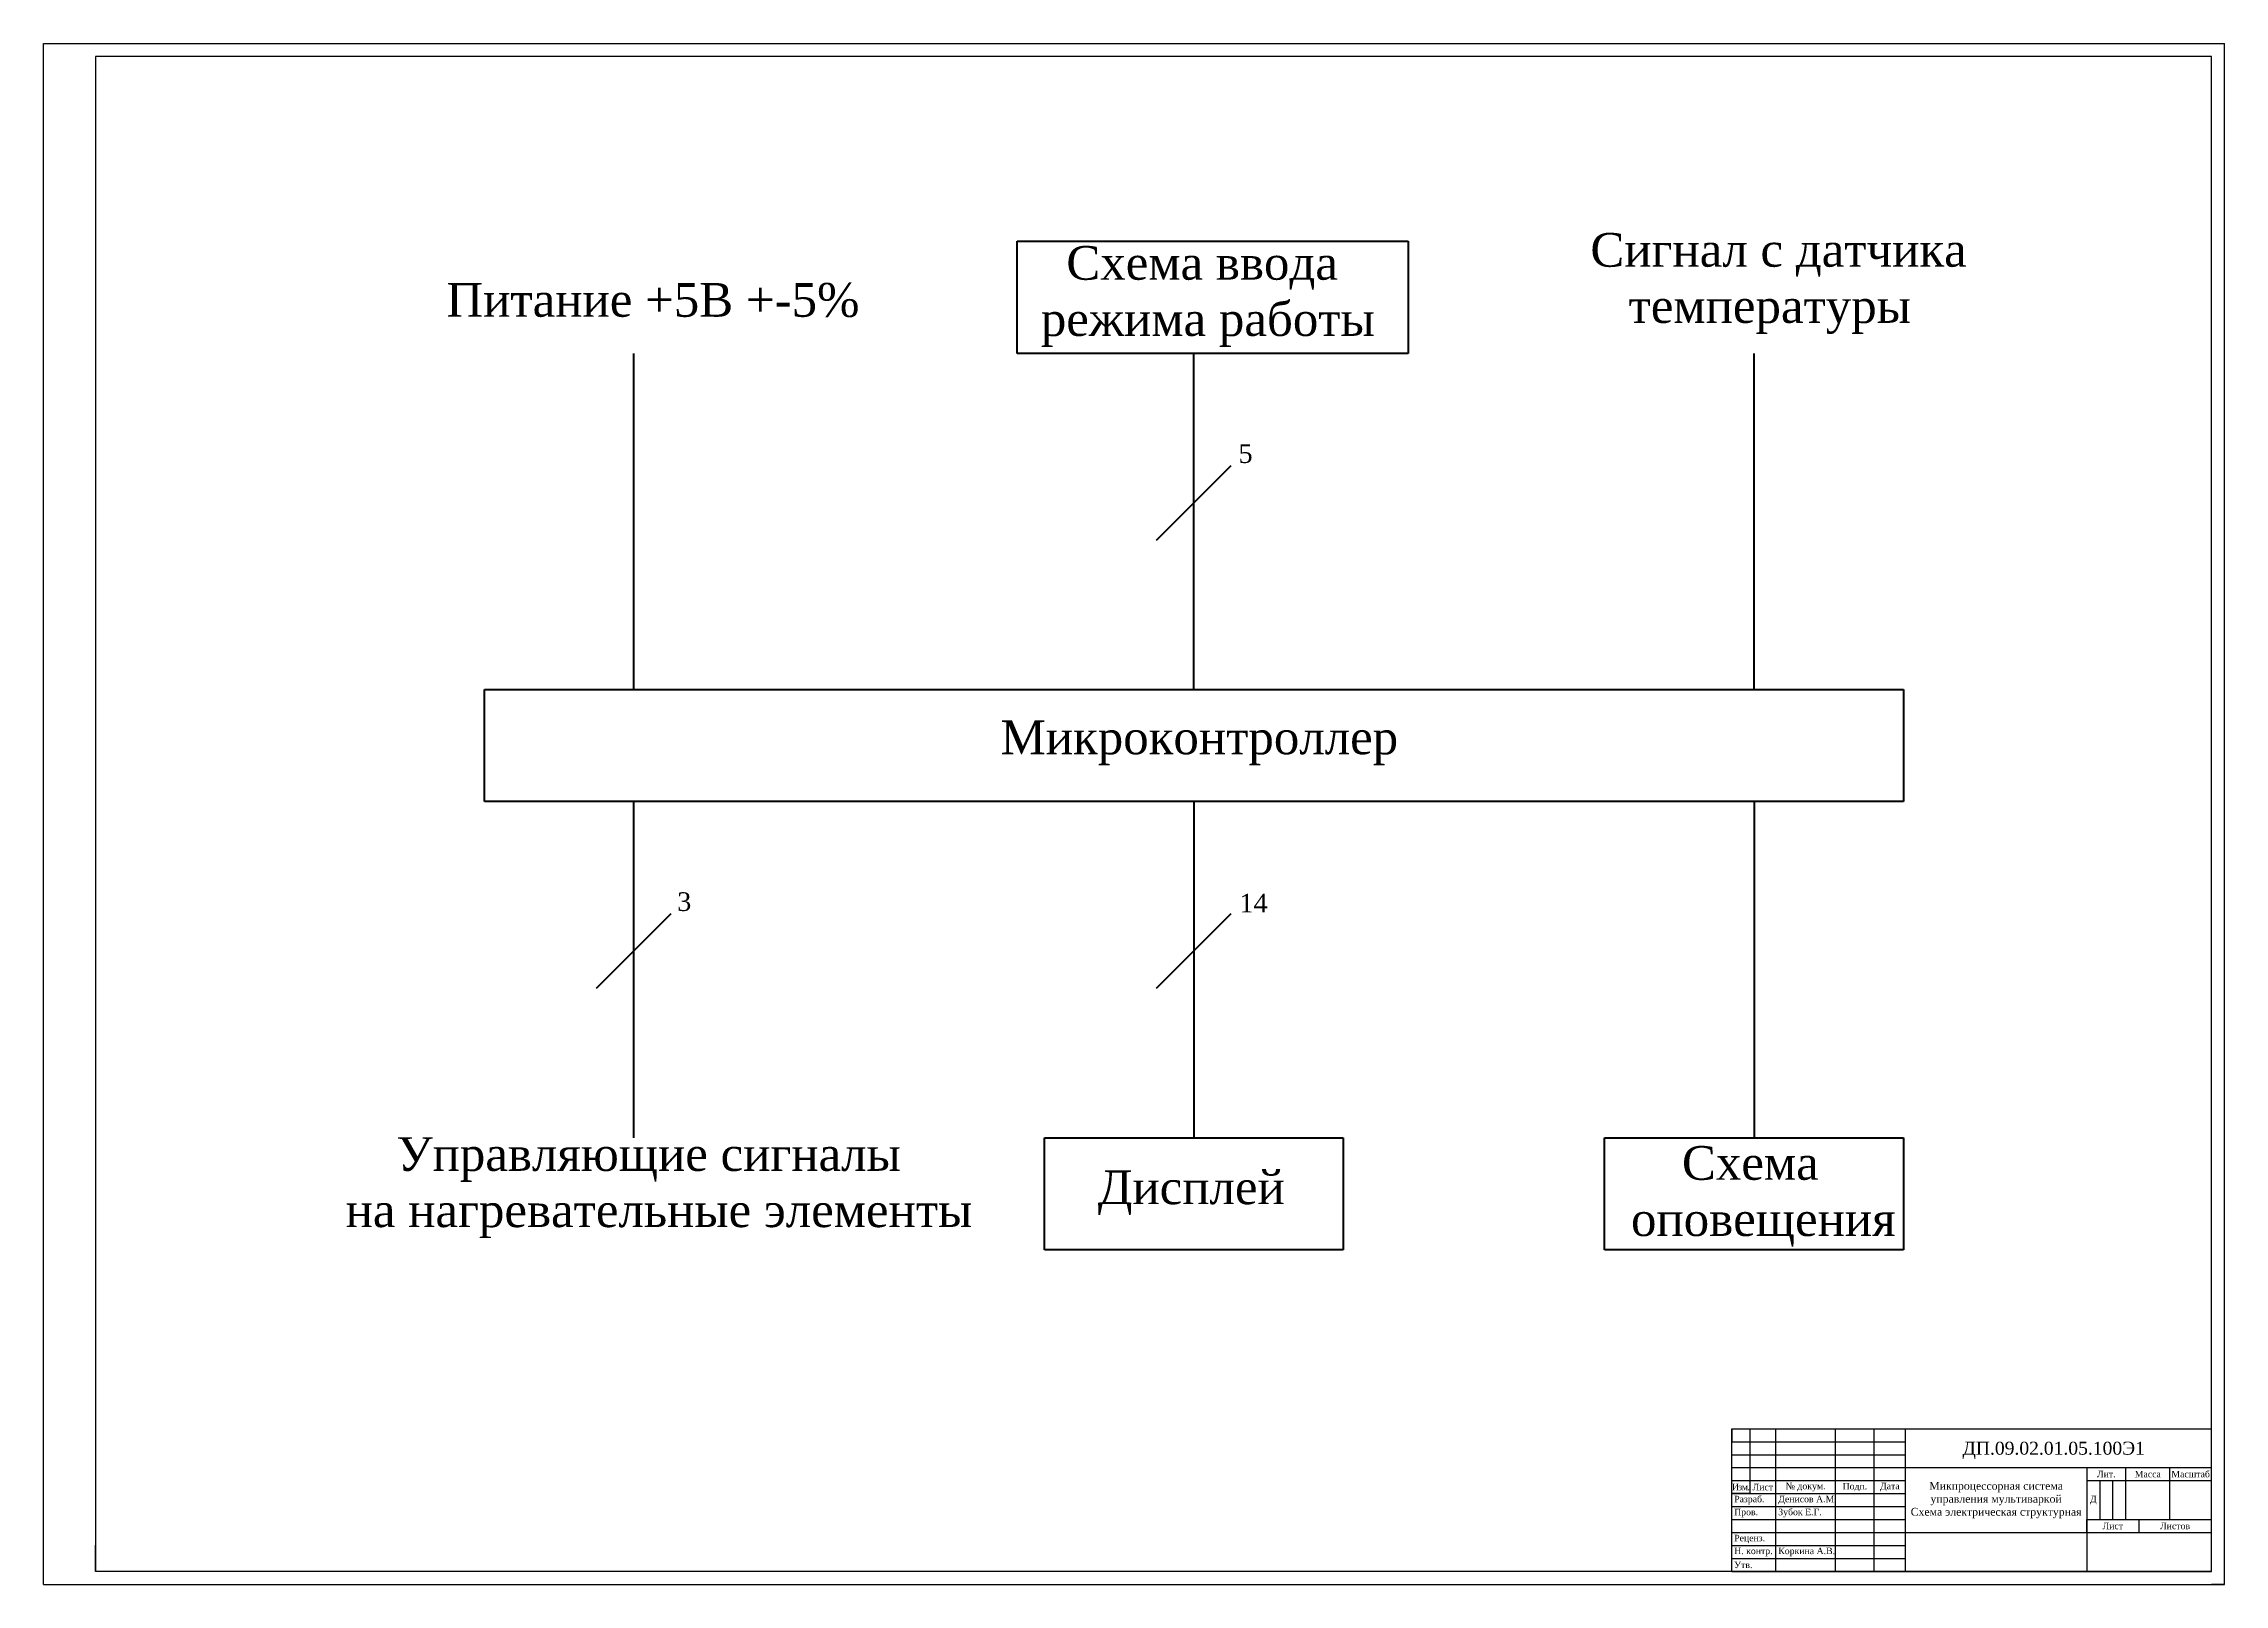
# Model space of a CAD drawing. Header units: millimetres. Extents: x 10 to 851, y 10 to 604.
import ezdxf

# ---------------------------------------------------------------- set-up
doc = ezdxf.new("R2010")
doc.units = ezdxf.units.MM
doc.header["$LTSCALE"] = 0.025
doc.linetypes.add('ACAD_ISO04W100', pattern=[30, 24, -3, 0, -3])
doc.styles.get("Standard").update_dxf_attribs({"font": 'times.ttf'})

msp = doc.modelspace()

# ---------------------------------------------------------------- linework, layer by layer
for p, q in [((10, 10), (10, 604)), ((10, 604), (851, 604)), ((846, 599), (30, 599)), ((30, 599), (30, 15)), ((846, 15), (846, 599)), ((851, 10), (851, 604)), ((661, 15), (661, 70)), ((661, 70), (846, 70)), ((661, 70), (668, 70)), ((661, 70), (661, 65)), ((661, 70), (727.97, 70)), ((661, 70), (727.97, 70)), ((668, 70), (668, 45)), ((678, 15), (678, 70)), ((701, 15), (701, 70)), ((716, 15), (716, 70)), ((727.97, 15), (727.97, 70)), ((846, 15), (846, 70)), ((661, 65), (727.97, 65)), ((661, 60), (727.97, 60)), ((661, 55), (727.97, 55)), ((727.97, 55), (797.97, 55)), ((797.97, 55), (797.97, 15)), ((797.97, 55), (812.97, 55)), ((797.97, 55), (797.97, 50)), ((812.97, 55), (812.97, 55)), ((812.97, 35), (812.97, 55)), ((812.97, 55), (829.97, 55)), ((829.97, 55), (829.97, 55)), ((829.97, 35), (829.97, 55)), ((829.97, 55), (846, 55)), ((661, 50), (727.97, 50)), ((668, 45), (661, 45)), ((661, 45), (727.97, 45)), ((668, 45), (678, 45)), ((678, 45), (701, 45)), ((701, 45), (716, 45)), ((716, 45), (727.97, 45)), ((797.97, 50), (846, 50)), ((797.97, 50), (802.97, 50)), ((802.97, 50), (802.97, 35)), ((807.97, 35), (807.97, 50)), ((661, 40), (727.97, 40)), ((661, 35), (727.97, 35)), ((797.97, 30), (797.97, 35)), ((797.97, 30), (797.97, 35)), ((797.97, 35), (846, 35)), ((802.97, 35), (807.97, 35)), ((812.97, 35), (817.97, 35)), ((817.97, 35), (817.97, 30)), ((661, 30), (727.97, 30)), ((727.97, 30), (846, 30)), ((30, 15), (30, 25.15)), ((661, 25), (727.97, 25)), ((661, 20), (727.97, 20)), ((10, 10), (851, 10)), ((846, 15), (30, 15)), ((846, 15), (661, 15)), ((661, 15), (846, 15)), ((851, 10), (846, 10))]:
    msp.add_line(p, q)
at = {"linetype": 'Continuous', "lineweight": 100}
for p, q in [((385.4, 484.6), (385.4, 527.8)), ((385.4, 527.8), (536.26, 527.8)), ((536.26, 527.8), (536.26, 484.6)), ((237.6, 355), (237.6, 484.6)), ((453.6, 484.6), (385.4, 484.6)), ((536.26, 484.6), (453.6, 484.6)), ((453.6, 427), (453.6, 484.6)), ((669.6, 355), (669.6, 484.6)), ((439.2, 412.6), (468, 441.4)), ((453.6, 355), (453.6, 427)), ((180, 355), (727.2, 355)), ((180, 311.8), (180, 355)), ((727.2, 355), (727.2, 311.8)), ((727.2, 311.8), (180, 311.8)), ((237.6, 182.2), (237.6, 311.8)), ((453.6, 311.8), (453.6, 182.2)), ((669.6, 311.8), (669.6, 182.2)), ((223.2, 239.8), (252, 268.6)), ((439.2, 239.8), (468, 268.6)), ((396, 139), (396, 182.2)), ((396, 182.2), (424.8, 182.2)), ((410.4, 182.2), (496.8, 182.2)), ((496.8, 182.2), (511.2, 182.2)), ((511.2, 182.2), (511.2, 139)), ((612, 182.2), (727.2, 182.2)), ((612, 139), (612, 182.2)), ((727.2, 182.2), (727.2, 139)), ((511.2, 139), (396, 139)), ((727.2, 139), (612, 139))]:
    msp.add_line(p, q, dxfattribs=at)

# ---------------------------------------------------------------- texts
at = {"linetype": 'ACAD_ISO04W100', "lineweight": 100, "char_height": 13, "attachment_point": 1}
for s, insert in [('Сигнал с датчика^J   температуры', (606.5, 531)), ('  Схема ввода\\Pрежима работы', (394.58, 525.98)), ('Питание +5В +-5%', (165.33, 511.71)), ('Микроконтроллер', (379.02, 343.05)), ('    Управляющие сигналы\\Pна нагревательные элементы', (126.47, 182.41)), ('    Схема\\Pоповещения', (622.17, 178.98)), ('Дисплей', (416.51, 169.58))]:
    msp.add_mtext_dynamic_manual_height_columns(s, width=475.2, gutter_width=36, heights=[0], dxfattribs=dict(at, insert=insert))
at = {"linetype": 'Continuous', "lineweight": 100, "char_height": 7.2, "attachment_point": 1}
for s, insert in [('5', (470.81, 449.54)), ('3', (254.34, 276.82)), ('14', (471.15, 276.26))]:
    msp.add_mtext_dynamic_manual_height_columns(s, width=28.8, gutter_width=36, heights=[0], dxfattribs=dict(at, insert=insert))
at = {"linetype": 'ACAD_ISO04W100', "lineweight": 100, "insert": (750, 65), "char_height": 5, "width": 28.4643, "attachment_point": 1}
msp.add_mtext('ДП.09.02.01.05.100Э1', dxfattribs=at)
for s, insert, char_height, width, attachment_point in [('Лит.', (805.47, 52.5), 2.5, 15, 5), ('Масса', (821.47, 52.5), 2.5, 17, 5), ('Масштаб', (837.98, 52.5), 2.5, 16.0327, 5), ('{\\fTimes New Roman|b0|i0|c204|p18;\\T0.9;Изм.}', (664.5, 47.5), 2.5, 7, 5), (' Разраб{\\fTimes New Roman|b0|i0|c186|p18;.}', (661, 42.5), 2.5, 17, 4), ('Лист', (673, 47.5), 2.5, 10, 5), ('\\pxql; Денисов А.М.', (689.5, 42.5), 2.5, 23, 5), ('№ докум.', (689.5, 47.5), 2.5, 23, 5), ('Подп.', (708.5, 47.5), 2.5, 15, 5), ('Дата', (721.98, 47.5), 2.5, 11.9673, 5), ('Микпроцессорная система управления мультиваркой\\PСхема электрическая структурная', (762.97, 42.5), 3, 70, 5), ('Д', (800.47, 42.5), 2.5, 5, 5), (' Пров{\\fTimes New Roman|b0|i0|c186|p18;.}', (661, 37.5), 2.5, 17, 4), ('\\pxql; Зубок Е.Г.', (689.5, 37.5), 2.5, 23, 5), ('Лист', (807.97, 32.5), 2.5, 20, 5), ('Листов', (831.98, 32.5), 2.5, 28.0327, 5), (' Реценз{\\fTimes New Roman|b0|i0|c186|p18;.}', (661, 27.5), 2.5, 17, 4), (' Н{\\fTimes New Roman|b0|i0|c186|p18;. }контр{\\fTimes New Roman|b0|i0|c186|p18;.}', (661, 22.5), 2.5, 17, 4), (' Утв{\\fTimes New Roman|b0|i0|c186|p18;.}', (661, 17.5), 2.5, 17, 4), ('\\pxql; Коркина А.В.', (689.5, 22.5), 2.5, 23, 5)]:
    msp.add_mtext(s, dxfattribs=dict(insert=insert, char_height=char_height, width=width, attachment_point=attachment_point))

doc.saveas('drawing.dxf')
